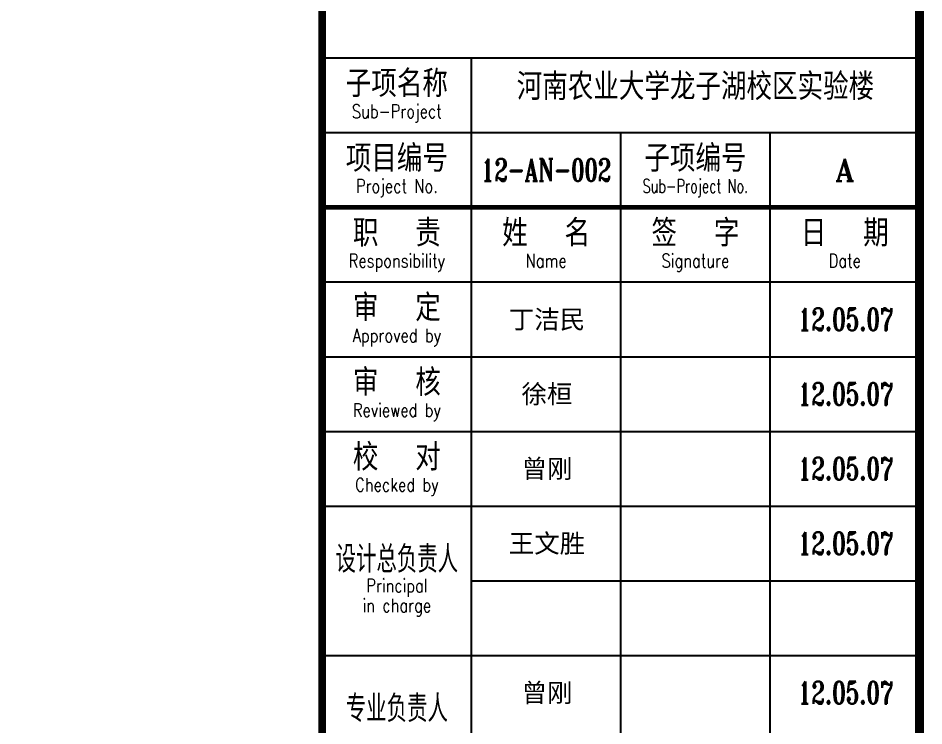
# Model space of a CAD drawing. Extents: x -345393 to -54719, y 203828 to 476815.
# Drawn here: x -267829 to -261763, y 236051 to 240789 of the extents above; entities that cross this region are included whole.
import ezdxf
from ezdxf.enums import TextEntityAlignment as Align

# ---------------------------------------------------------------- set-up
doc = ezdxf.new("R2010")
doc.units = 0
doc.header["$LTSCALE"] = 1000
doc.header["$MEASUREMENT"] = 0
doc.layers.get('0').update_dxf_attribs({"color": 252, "linetype": 'CONTINUOUS'})
doc.layers.add('图框', color=252, linetype='CONTINUOUS')
doc.styles.add('TKZ1_tjhts.shx', font='tjromant.shx', dxfattribs={"bigfont": 'tjhts.shx'})
doc.styles.add('TKZ2_tjkts.shx', font='tjromant.shx', dxfattribs={"bigfont": 'tjkts.shx'})
doc.styles.add('图框字1_黑体', font='simhei.ttf')

# ---------------------------------------------------------------- blocks, each defined once
blk = doc.blocks.new('TJAD_TK_A1')
for p, q in [((1251.38, 643.45), (1331.38, 643.45)), ((1271.38, 513.45), (1271.38, 643.45)), ((1251.38, 633.45), (1331.38, 633.45)), ((1291.38, 513.45), (1291.38, 633.45)), ((1311.38, 513.45), (1311.38, 633.45)), ((1251.38, 613.45), (1331.38, 613.45)), ((1251.38, 603.45), (1331.38, 603.45)), ((1251.38, 593.45), (1331.38, 593.45)), ((1251.38, 583.45), (1331.38, 583.45)), ((1271.38, 573.45), (1331.38, 573.45)), ((1251.38, 563.45), (1331.38, 563.45))]:
    blk.add_line(p, q)
for points, const_width in [([(1251.38, 940.45), (1251.38, 366.45)], 1), ([(1251.38, 623.45), (1331.38, 623.45)], 0.6)]:
    blk.add_lwpolyline(points, dxfattribs=dict(const_width=const_width))
at = {"layer": '图框', "const_width": 1.2}
blk.add_lwpolyline([(1331.38, 940.45), (525.38, 940.45), (525.38, 366.45), (1331.38, 366.45)], close=True, dxfattribs=at)
at = {"style": 'TKZ2_tjkts.shx'}
for s, p in [('子项名称', (1261.38, 640)), ('项目编号', (1261.38, 630)), ('职  责', (1261.38, 620)), ('姓  名', (1281.38, 620)), ('签  字', (1301.38, 620)), ('日  期', (1321.38, 620)), ('审  定', (1261.38, 610)), ('审  核', (1261.38, 600)), ('校  对', (1261.38, 590))]:
    blk.add_text(s, height=3.6, dxfattribs=at).set_placement(p, align=Align.MIDDLE_CENTER)
at = {"style": 'TKZ2_tjkts.shx', "width": 0.8}
for s, height, p in [('Sub-Project', 1.8, (1261.38, 636.3)), ('Project No.', 1.8, (1261.38, 626.3)), ('Responsibility', 1.8, (1261.38, 616.3)), ('Name', 1.8, (1281.38, 616.3)), ('Signature', 1.8, (1301.38, 616.3)), ('Date', 1.8, (1321.38, 616.3)), ('Approved by', 1.8, (1261.38, 606.3)), ('Reviewed by', 1.8, (1261.38, 596.3)), ('Checked by', 1.8, (1261.38, 586.3)), ('设计总负责人', 3.6, (1261.38, 576.33)), ('Principal', 1.8, (1261.38, 572.8)), ('in charge', 1.8, (1261.38, 570.15)), ('专业负责人', 3.6, (1261.38, 556.33))]:
    blk.add_text(s, height=height, dxfattribs=at).set_placement(p, align=Align.MIDDLE_CENTER)
at = {"layer": '图框'}
for s, height, style, p in [('河南农业大学龙子湖校区实验楼', 3.6, 'TKZ1_tjhts.shx', (1301.38, 639.61)), ('子项编号', 3.6, 'TKZ2_tjkts.shx', (1301.38, 630)), ('A', 3, 'TKZ1_tjhts.shx', (1321.38, 628.45)), ('丁洁民', 2.5, '图框字1_黑体', (1281.49, 608.45)), ('徐桓', 2.5, '图框字1_黑体', (1281.49, 598.45)), ('曾刚', 2.5, '图框字1_黑体', (1281.49, 588.45)), ('王文胜', 2.5, '图框字1_黑体', (1281.49, 578.45)), ('曾刚', 2.5, '图框字1_黑体', (1281.49, 558.45))]:
    blk.add_text(s, height=height, dxfattribs=dict(at, style=style)).set_placement(p, align=Align.MIDDLE_CENTER)
at = {"layer": '图框', "width": 0.7}
for s, height, style, p in [('12-AN-002', 3, 'TKZ1_tjhts.shx', (1281.38, 628.45)), ('Sub-Project No.', 1.8, 'TKZ2_tjkts.shx', (1301.38, 626.3)), ('12.05.07', 3, 'TKZ1_tjhts.shx', (1321.51, 608.45)), ('12.05.07', 3, 'TKZ1_tjhts.shx', (1321.51, 598.45)), ('12.05.07', 3, 'TKZ1_tjhts.shx', (1321.51, 588.45)), ('12.05.07', 3, 'TKZ1_tjhts.shx', (1321.51, 578.45)), ('12.05.07', 3, 'TKZ1_tjhts.shx', (1321.51, 558.45))]:
    blk.add_text(s, height=height, dxfattribs=dict(at, style=style)).set_placement(p, align=Align.MIDDLE_CENTER)

msp = doc.modelspace()

# ---------------------------------------------------------------- block references
at = {"layer": '图框', "xscale": 50, "yscale": 50, "zscale": 50}
msp.add_blockref('TJAD_TK_A1', (-328361.63982, 208349.90246), dxfattribs=at)

doc.saveas('drawing.dxf')
